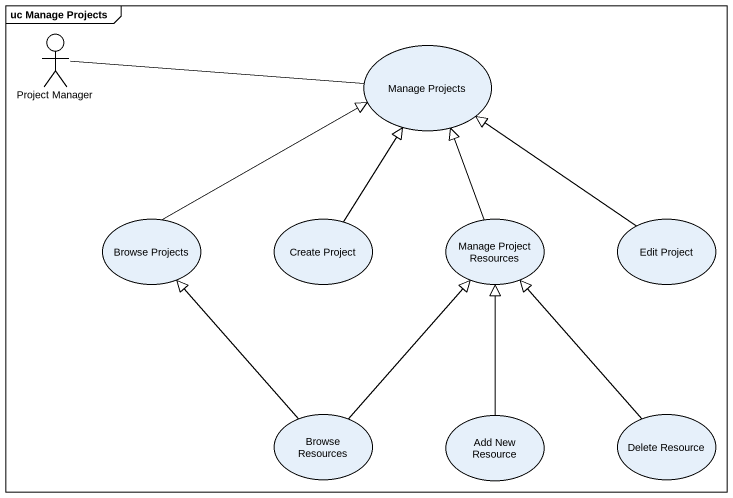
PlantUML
@startuml
mainframe uc Manage Projects
actor "Project Manager" as Project_Manager
usecase "Manage Projects" as Manage_Projects
usecase "Browse Projects" as Browse_Projects
usecase "Create Project" as Create_Project
usecase "Manage Project Resources" as Manage_Project_Resources
usecase "Edit Project" as Edit_Project
usecase "Browse Resources" as Browse_Resources
usecase "Add New Resource" as Add_New_Resource
usecase "Delete Resource" as Delete_Resource
Project_Manager -right- Manage_Projects
Browse_Projects -right-|> Manage_Projects
Create_Project -up-|> Manage_Projects
Manage_Project_Resources -up-|> Manage_Projects
Edit_Project -up-|> Manage_Projects
Browse_Resources -up-|> Browse_Projects
Browse_Resources -up-|> Manage_Project_Resources
Add_New_Resource -up-|> Manage_Project_Resources
Delete_Resource -up-|> Manage_Project_Resources
@enduml
